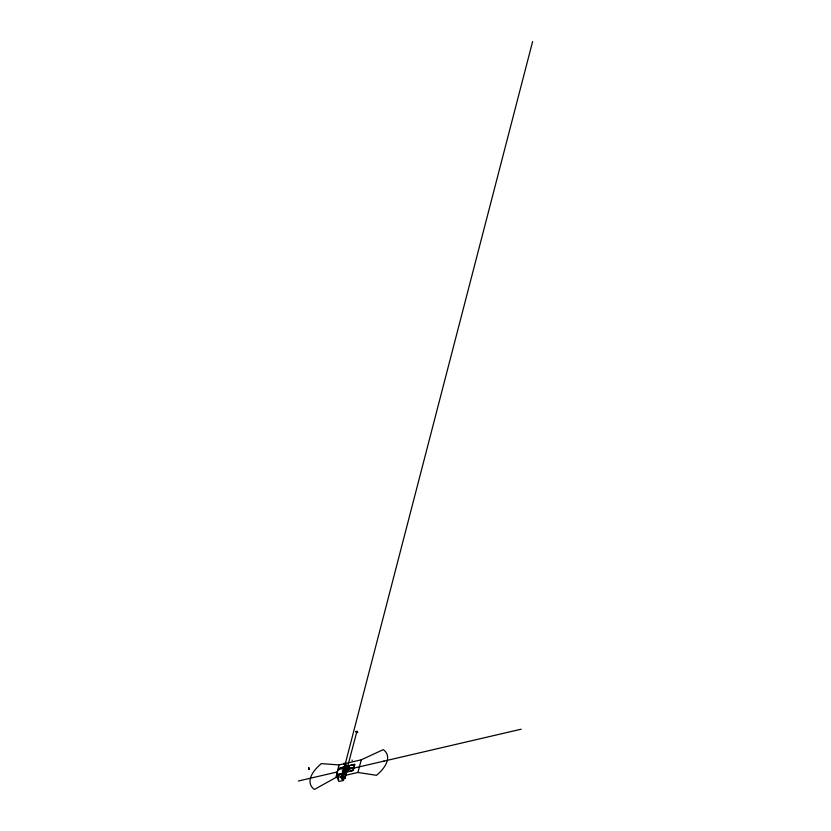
<?xml version="1.0" encoding="UTF-8"?>
<svg xmlns="http://www.w3.org/2000/svg" width="831" height="831" viewBox="0 0 831 831"><rect width="100%" height="100%" fill="white"/><g stroke="black" fill="none" stroke-linecap="round" stroke-linejoin="round"><path stroke-width="1.25" d="M344.107 763.087L344.159 763.024M383.808 761.497L383.891 761.019M340.97 777.92L344.304 770.005M344.356 774.305L344.294 770.036M352.209 760.583L352.032 760.033M341.302 768.145L341.894 768.083M344.626 769.361L345.945 772.809L342.465 773.609L345.966 772.716L344.179 769.454M339.069 769.797L339.567 767.937L345.384 766.577L344.574 769.433L345.966 772.716M339.006 764.936L321.358 763.616A40.864 19.061 -22.1 0 0 314.419 789.45L335.901 777.504L339.006 764.936L361.277 759.825L383.226 749.645A40.854 19.051 -22.1 0 1 376.495 775.313L357.943 772.477L345.696 775.271M341.686 777.65L343.65 770.108M344.294 767.595L532.619 41.55M353.248 770.441L354.837 764.364M342.788 771.854L343.276 769.994M349.01 765.818L348.272 768.613L345.81 769.184M349.446 765.715L348.708 768.509L353.632 767.387L354.37 764.582L344.086 766.94M357.943 772.477L361.277 759.825M345.26 775.427L356.779 731.945M345.945 772.809L346.724 769.932L345.384 766.577M338.768 779.81L336.638 774.637L338.04 769.62L344.314 768.135L346.413 773.297L345.042 778.335L341.998 779.052M343.411 780.486L341.79 776.476L342.434 774.139L337.822 775.188L336.638 774.637L342.434 774.139L344.055 778.169L343.411 780.486L338.809 781.483L337.189 777.484L337.822 775.188L342.434 774.139L344.314 768.135L345.592 771.303M308.654 768.363L308.935 767.595L309.049 769.516L308.654 768.363L309.298 768.831M346.361 766.94L346.6 767.449M346.652 767.387L346.195 767.408M343.909 770.067L342.611 770.389L345.26 770.254L344.751 769.651M345.956 764.977L344.709 765.413L344.2 764.312L345.509 763.866L345.956 764.977L344.2 764.312M346.693 765.6L344.875 766.203L345.042 767.231L346.839 766.629C348.168 765.112 342.528 767.47 346.745 765.725M346.787 766.504L345.042 767.231M341.936 778.824L345.042 778.335L342.923 773.162L336.638 774.637M342.611 770.389L343.255 770.223M343.234 770.753L346.724 769.932M342.642 774.18L346.413 773.297M298.381 781.015L337.396 771.937M342.434 770.773L521.162 729.203M345.748 769.423L348.21 768.852L347.483 771.656L342.549 772.788M342.268 773.079L352.998 770.617M354.65 764.291L343.93 766.743M335.901 777.504L338.352 776.943M344.055 778.169L341.749 778.699L344.044 778.221M337.189 777.484L341.79 776.476M355.897 731.498L357.195 731.228L357.652 732.381L356.406 732.651L355.897 731.498L357.652 732.381M343.691 770.181L345.26 770.254L344.709 769.828M344.221 769.724L345.26 770.254L342.382 770.939L345.281 770.171L343.515 770.223M343.047 771.469L343.328 773.381M341.177 776.964A1.195 0.976 18.7 0 1 342.029 778.45M348.646 768.758L347.919 771.552L352.843 770.42L353.57 767.626L348.646 768.758"/></g></svg>
